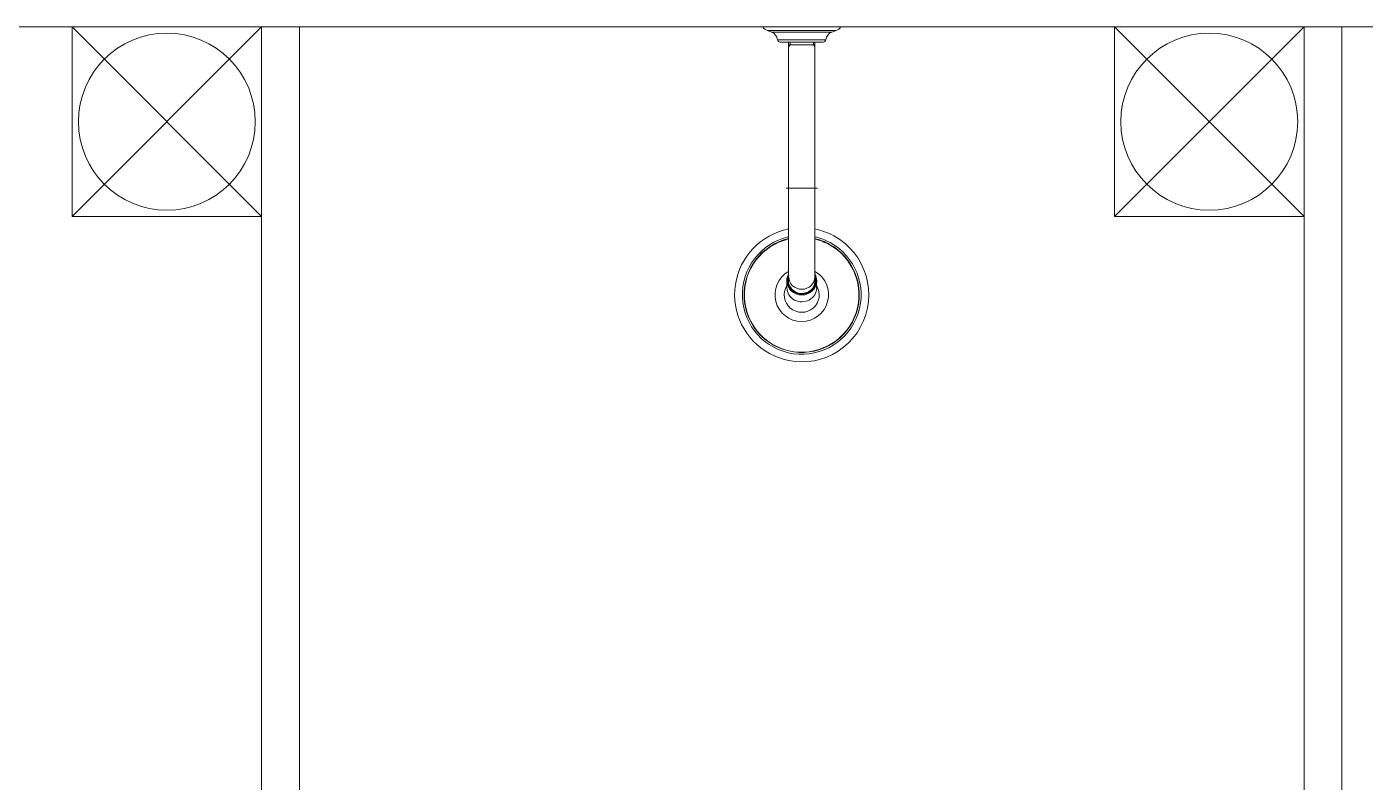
# Model space of a CAD drawing. Header units: millimetres. Extents: x 867 to 1330, y 209 to 507.
# Drawn here: x 1187.695 to 1188.754, y 446.675 to 447.273 of the extents above; entities that cross this region are included whole.
import ezdxf

# ---------------------------------------------------------------- set-up
doc = ezdxf.new("R2010")
doc.units = ezdxf.units.MM
doc.header["$LTSCALE"] = 5
doc.linetypes.add('DASHDOT', pattern=[25.4, 12.7, -6.35, 0, -6.35])
doc.layers.add('I-ARQ', color=8, linetype='Continuous', lineweight=0)

msp = doc.modelspace()

# ---------------------------------------------------------------- linework, layer by layer
at = {"layer": 'I-ARQ'}
for p, q in [((1183.0107, 447.2725), (1188.7357, 447.2725)), ((1187.8807, 447.2725), (1187.7307, 447.1225)), ((1187.8807, 447.1225), (1187.7307, 447.2725)), ((1187.7307, 447.2725), (1187.7307, 447.1225)), ((1187.8807, 447.2725), (1187.7307, 447.2725)), ((1187.8807, 447.2725), (1187.8807, 446.0625)), ((1187.8807, 447.1225), (1187.8807, 447.2725)), ((1187.9107, 447.2725), (1187.9107, 446.0625)), ((1188.7057, 447.2725), (1188.5557, 447.1225)), ((1188.7057, 447.1225), (1188.5557, 447.2725)), ((1188.5557, 447.2725), (1188.5557, 447.1225)), ((1188.7057, 447.2725), (1188.5557, 447.2725)), ((1188.7057, 447.2725), (1188.7057, 446.0625)), ((1188.7057, 447.1225), (1188.7057, 447.2725)), ((1188.7357, 447.2725), (1188.7357, 446.0225)), ((1188.9557, 447.2725), (1188.7357, 447.2725)), ((1187.7307, 447.1225), (1187.8807, 447.1225)), ((1188.5557, 447.1225), (1188.7057, 447.1225))]:
    msp.add_line(p, q, dxfattribs=at)
at = {"layer": 'I-ARQ', "ltscale": 0.200747}
msp.add_lwpolyline([(1188.281, 447.2695, -0.164371), (1188.2773, 447.2725), (1188.339, 447.2725, -0.164371), (1188.3353, 447.2695)], format="xyb", dxfattribs=at)
at = {"layer": 'I-ARQ'}
msp.add_lwpolyline([(1188.3353, 447.2695), (1188.281, 447.2695), (1188.2842, 447.2684), (1188.3321, 447.2684)], close=True, dxfattribs=at)
for points in [[(1188.2891, 447.2623, 0.280777), (1188.2842, 447.2684)], [(1188.3321, 447.2684, 0.280777), (1188.3272, 447.2623)], [(1188.3272, 447.2623, -0.377188), (1188.3252, 447.2605), (1188.2911, 447.2605, -0.377188), (1188.2891, 447.2623)], [(1188.2978, 447.1126, 0.700978), (1188.2827, 447.014, 1), (1188.3336, 447.1072, 0.07613), (1188.3185, 447.1126)], [(1188.3185, 447.1064, -0.06962), (1188.3307, 447.1018, -5.480122), (1188.2978, 447.1064)], [(1188.2978, 447.0791, 3.836175), (1188.3185, 447.0791)], [(1188.2964, 447.0679, 1.802734), (1188.3199, 447.0679)]]:
    msp.add_lwpolyline(points, format="xyb", dxfattribs=at)
at = {"layer": 'I-ARQ', "ltscale": 0.352288}
msp.add_lwpolyline([(1188.3272, 447.2623), (1188.2891, 447.2623)], dxfattribs=at)
at = {"layer": 'I-ARQ', "ltscale": 0.029062}
for points in [[(1188.2989, 447.2605), (1188.2989, 447.2582), (1188.2978, 447.2564)], [(1188.3175, 447.2605), (1188.3175, 447.2582)]]:
    msp.add_lwpolyline(points, dxfattribs=at)
at = {"layer": 'I-ARQ'}
for points in [[(1188.2978, 447.2605), (1188.2978, 447.1449)], [(1188.3185, 447.2605), (1188.3185, 447.1449)]]:
    msp.add_lwpolyline(points, dxfattribs=at)
at = {"layer": 'I-ARQ', "ltscale": 0.242325}
msp.add_lwpolyline([(1188.3185, 447.2582), (1188.2978, 447.2582)], dxfattribs=at)
at = {"layer": 'I-ARQ', "ltscale": 0.218093}
msp.add_lwpolyline([(1188.3175, 447.2582), (1188.3, 447.2582)], dxfattribs=at)
at = {"layer": 'I-ARQ', "ltscale": 0.025813}
msp.add_lwpolyline([(1188.3175, 447.2582), (1188.3185, 447.2564)], dxfattribs=at)
at = {"layer": 'I-ARQ', "linetype": 'DASHDOT', "ltscale": 0.30975}
msp.add_lwpolyline([(1188.2958, 447.1449), (1188.3206, 447.1449)], dxfattribs=at)
at = {"layer": 'I-ARQ', "ltscale": 0.06322}
for points in [[(1188.2978, 447.1126), (1188.2978, 447.1449)], [(1188.3185, 447.1126), (1188.3185, 447.1449)], [(1188.2978, 447.0791), (1188.2978, 447.1126)], [(1188.3185, 447.1064), (1188.3185, 447.1126)], [(1188.2978, 447.0696), (1188.2978, 447.0791)], [(1188.3185, 447.0696), (1188.3185, 447.0791)]]:
    msp.add_lwpolyline(points, dxfattribs=at)
at = {"layer": 'I-ARQ', "ltscale": 0.258125}
msp.add_lwpolyline([(1188.3185, 447.1449), (1188.2978, 447.1449)], dxfattribs=at)
at = {"layer": 'I-ARQ', "ltscale": 0.06322}
for points in [[(1188.3185, 447.1064), (1188.3185, 447.105, -0.067971), (1188.33, 447.1006, -5.429636), (1188.2978, 447.105)], [(1188.3185, 447.0791), (1188.3185, 447.1047, -0.067551), (1188.3299, 447.1003, -5.416932), (1188.2978, 447.1047)]]:
    msp.add_lwpolyline(points, format="xyb", dxfattribs=at)
at = {"layer": 'I-ARQ', "ltscale": 0.067122}
msp.add_lwpolyline([(1188.2964, 447.0661), (1188.2964, 447.0716, -0.128945), (1188.2978, 447.0768)], format="xyb", dxfattribs=at)
at = {"layer": 'I-ARQ', "ltscale": 0.067121}
for points in [[(1188.3199, 447.0715), (1188.3199, 447.0679)], [(1188.3199, 447.0679), (1188.3199, 447.0661)]]:
    msp.add_lwpolyline(points, dxfattribs=at)
at = {"layer": 'I-ARQ'}
for centre in [(1187.8057, 447.1975), (1188.6307, 447.1975)]:
    msp.add_circle(centre, 0.07, dxfattribs=at)
for centre, major_axis, ratio, start_param, end_param in [((1188.3082, 447.0717), (-0.0113, 0), 0.939693, 5.874594, 9.833369), ((1188.3082, 447.0717), (-0.0112, 0), 0.939693, 5.895727, 9.812236), ((1188.3082, 447.0715), (-0.0118, 0), 0.942388, 3.140774, 3.638398), ((1188.3082, 447.0715), (-0.0118, 0), 0.939693, 6.283156, 9.424748), ((1188.3082, 447.0661), (-0.0118, 0), 0.939693, 6.283156, 7.353981), ((1188.3082, 447.0715), (-0.0105, 0), 0.939693, 6.083746, 6.283156), ((1188.3082, 447.071), (-0.0105, 0), 0.939693, 6.083746, 6.254788), ((1188.3082, 447.0715), (-0.0105, 0), 0.939693, 6.283156, 7.353981), ((1188.3082, 447.0746), (0.0103, 0), 0.939693, 3.141593, 6.283185), ((1188.3082, 447.0661), (-0.0118, 0), 0.939693, 1.070796, 3.141564), ((1188.3082, 447.0715), (-0.0105, 0), 0.939693, 1.070796, 3.141564), ((1188.3082, 447.0715), (-0.0105, 0), 0.939693, 3.141564, 3.341037), ((1188.3082, 447.071), (-0.0105, 0), 0.939693, 3.169992, 3.341037)]:
    msp.add_ellipse(centre, major_axis=major_axis, ratio=ratio, start_param=start_param, end_param=end_param, dxfattribs=at)

doc.saveas('drawing.dxf')
